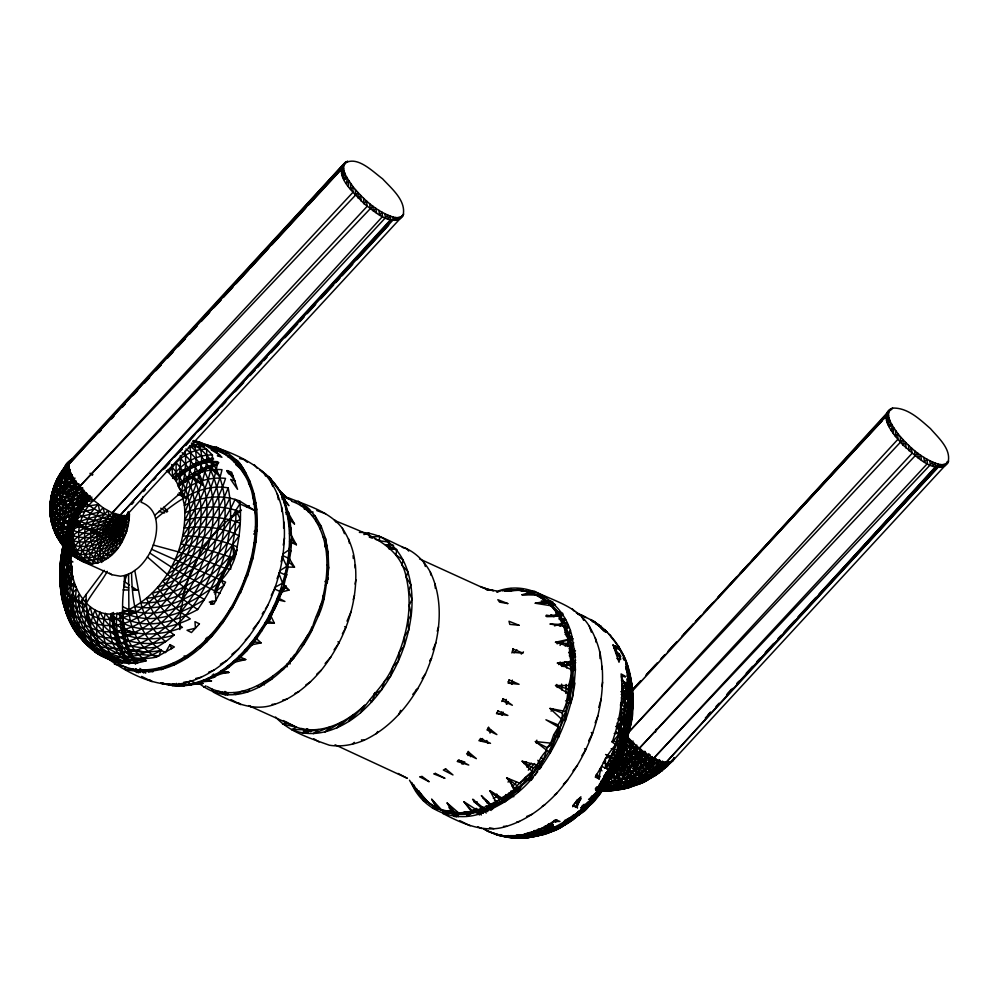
<?xml version="1.0" encoding="UTF-8"?>
<svg xmlns="http://www.w3.org/2000/svg" width="999" height="999" viewBox="0 0 999 999"><rect width="100%" height="100%" fill="white"/><g stroke="black" fill="none" stroke-linecap="round" stroke-linejoin="round"><path stroke-width="1.5" d="M615.284 758.154C616.296 768.581 616.108 785.376 630.469 785.963C646.703 784.789 657.267 771.478 668.393 761.363L667.832 765.684C648.413 781.455 622.115 793.431 596.703 786.9M124.425 575.561L124.563 586.763L128.759 587.924M90.047 495.704L81.019 511.725L75.649 509.777L80.345 512.999C64.136 527.709 64.111 550.661 60.34 570.591C61.576 584.303 58.791 600.349 67.457 612.137C63.212 588.973 60.152 564.835 64.036 541.421C67.433 523.963 79.246 510.352 87.263 494.967M577.422 808.154L576.81 800.386L580.294 797.702M143.069 496.54L141.071 502.235C164.535 510.851 157.58 544.093 145.342 559.939A27.635 13.312 -59 0 1 137.412 568.531L131.568 572.652C132.055 601.548 136.276 637.986 165.447 652.622L170.017 644.655L174.363 646.977L156.431 657.117C139.223 648.189 129.608 628.396 128.908 609.527C166.496 591.021 187.949 546.49 184.428 505.469C201.011 496.391 221.928 494.03 239.685 501.036C241.421 516.321 240.185 531.78 237.163 546.828C235.289 564.547 225.237 579.095 210.589 588.923C187.812 605.456 157.155 620.254 128.908 609.527C88.337 629.445 63.224 580.082 73.264 546.066L66.071 547.752L62.263 550.486C56.256 579.832 60.927 612.624 79.308 636.875C63.224 617.482 59.69 592.27 61.888 568.069C65.197 558.503 65.559 548.364 68.019 538.598C68.531 529.957 75.487 524.637 78.509 517.12M605.207 768.281C616.246 749.15 622.552 726.71 620.479 704.545M483.191 828.72C541.545 859.752 604.957 803.97 623.726 750.336L612.212 742.07C619.942 720.341 623.701 696.965 621.141 673.95L625.062 676.086L621.353 676.798L625.861 686.95L625.711 698.251L622.539 721.69L615.709 745.329L605.519 768.106L601.51 766.345L595.267 777.122L599.288 778.845C599.8 753.308 626.535 740.396 631.368 716.183C634.315 702.509 632.729 688.348 630.157 674.737C625.274 651.798 610.988 631.218 590.671 619.53L607.367 632.517L603.384 630.194L597.365 624.3L601.386 626.635L592.257 620.666L594.705 621.89L592.257 621.653M61.189 592.857C65.634 618.443 78.884 647.09 105.482 655.494C130.095 662.499 155.594 650.749 174.188 634.989C161.888 625.649 151.686 613.011 146.666 598.289C185.377 594.592 217.832 566.87 239.073 535.814C222.59 526.985 202.46 525.711 184.116 528.096C197.315 505.681 211.676 481.705 212.425 455.007L206.506 449.2L199.912 444.505L192.732 440.996C221.104 445.991 247.465 466.595 252.71 496.128C260.926 534.39 250.262 574.5 230.931 607.779C211.089 640.259 177.872 672.664 136.963 669.742C105.906 666.171 88.299 634.477 86.364 605.806L71.354 598.913L67.133 594.268C64.548 574.038 72.265 554.582 71.741 534.54C73.139 519.792 76.761 504.782 85.539 492.594L80.619 500.449L84.578 505.069L87 503.508M131.568 572.652L125.237 575.387C121.379 604.345 117.47 642.432 146.329 660.664C128.696 666.395 109.403 662.287 94.58 651.598C113.948 666.108 141.321 661.8 161.151 650.274L159.003 655.831C140.659 654.345 120.929 655.007 105.357 643.206C91.371 633.266 82.255 616.833 82.355 599.562L104.208 570.329M501.998 590.884C587.562 579.058 587.175 702.684 547.04 747.664C540.197 780.356 509.328 803.159 479.345 813.96C452.884 822.701 422.003 809.202 411.551 783.154M611.176 748.688L623.538 750.836C626.81 728.234 631.818 704.345 624.275 681.917L621.453 680.744M128.197 511.675L129.42 514.06C129.321 536.288 113.886 564.535 88.948 563.698L87.912 561.338C93.394 541.008 114.947 531.193 126.773 515.034L403.072 215.447C406.568 200.749 391.558 188.586 382.58 178.821C372.277 171.266 355.045 153.084 342.545 165.21L65.734 465.709L64.373 469.318L64.898 472.827L67.158 476.048L75.949 481.206C74.95 489.585 80.12 497.852 87.85 501.061L90.897 498.126M125.237 575.387L120.517 576.236L111.888 574.712L84.89 562.474L83.491 560.876C87.313 543.369 106.156 534.065 118.644 522.789C134.44 508.766 127.922 518.493 114.048 517.132C97.365 513.211 82.905 502.397 71.953 489.498C64.198 480.731 58.392 466.283 72.115 459.253C49.725 479.283 42.058 516.146 59.952 541.483C79.795 574.725 111.326 560.464 126.573 531.518C120.467 529.033 120.617 520.904 124.563 516.533L124.4 515.472L123.089 515.709C116.783 521.253 115.222 533.616 124.326 537.237M279.545 572.302L284.902 574.725C295.579 547.814 292.932 515.459 279.245 489.91C298.926 532.829 288.162 583.803 264.872 623.164C245.005 655.769 209.54 691.258 168.219 683.915M291.908 501.373C314.111 508.816 324.8 533.141 326.573 554.957C327.697 568.618 326.298 582.367 323.189 595.679C321.353 607.767 313.748 618.431 311.988 630.219C293.656 667.782 243.531 716.171 200.612 684.552M137.487 663.361C125.1 648.401 122.727 629.12 122.602 610.239L135.29 612.637L122.79 614.235L119.818 613.498C120.492 631.318 124.7 649.712 135.564 664.21M506.418 591.083C529.732 585.963 551.735 601.585 563.024 620.804L562.262 624.525L549.925 624L563.998 626.286L565.247 632.604L571.44 647.09L573.201 654.882L570.629 677.609L572.452 678.246C571.228 690.621 567.444 701.698 562.337 712.999C562.562 727.734 553.995 739.51 550.224 752.971L535.402 741.533L550.786 743.144L553.683 734.814L555.644 735.726C551.248 749.637 543.156 762.062 533.391 772.702L522.14 761.201L536.913 765.122L540.434 767.657C554.433 748.413 564.685 726.585 570.654 703.558C575.274 690.946 573.239 678.096 570.104 665.471L571.078 661.625L569.53 653.783L569.63 646.528L568.106 643.656L568.131 633.179L562.262 624.525C554.757 601.273 529.283 585.789 504.87 590.896M155.644 518.843C175.799 502.197 200.062 482.967 228.172 487.874C236.613 530.382 222.39 574.887 197.652 609.552C173.888 622.639 140.147 632.13 116.933 613.099C114.573 630.194 120.03 649.475 134.266 660.089L133.878 662.899L125.562 660.888L121.866 662.849C102.36 660.401 89.748 645.479 79.171 630.381C69.743 614.123 67.183 594.105 72.852 576.123L65.597 582.454L61.726 589.385L66.646 614.26L74.513 629.52C63.212 609.353 61.938 582.804 71.778 561.6L64.361 565.696L60.34 570.591C58.841 584.927 61.526 599.075 67.457 612.137M205.482 642.419L205.569 639.36M207.18 641.645L207.305 637.162M565.821 693.456L566.133 684.465M566.708 667.981L566.733 662.1M623.538 750.836C631.743 728.134 633.329 702.447 626.848 679.083M619.63 733.478L626.648 748.988C625.349 761.937 631.73 777.821 622.689 788.935L606.68 790.971L595.966 790.259M179.932 629.532L180.232 616.62L184.628 588.736M619.03 745.629C625.074 757.08 626.373 770.304 621.59 782.454C618.793 794.03 605.469 790.221 596.977 789.385L595.928 787.512M64.273 467.819L69.031 462.2C67.457 473.701 77.023 483.166 83.779 491.371C65.634 512.662 56.768 550.362 88.948 563.698C62.812 554.345 72.715 516.608 87.85 501.061C76.111 504.72 62.45 512.662 50.237 507.679C49.363 489.622 60.302 474.488 70.217 460.402M287.038 666.895L287.188 663.848M275.574 717.057C289.635 732.117 310.489 738.373 329.37 745.217C341.233 747.14 353.221 744.829 364.21 740.234C392.32 727.047 412.55 701.435 425.487 673.813C439.273 642.307 445.654 604.358 430.369 572.202C424.95 562.237 416.995 553.733 406.718 548.751C391.271 542.694 376.611 532.055 359.378 532.43M617.045 723.101L619.492 731.443C633.378 744.205 642.906 764.46 661.151 771.278L673.026 760.514L674 757.492M76.224 587.037L70.717 585.239L72.265 566.97C64.261 549.075 69.368 527.622 75.649 509.777C66.583 527.684 63.836 547.577 62.05 567.282L71.354 573.701M468.007 755.581L468.244 751.41L470.616 756.68M570.629 677.609C567.17 691.658 566.308 706.068 565.509 720.554L561.426 719.08L550.012 708.441L565.958 711.538L558.066 724.874L558.279 727.26L553.683 734.814L560.052 728.046L545.929 719.779L558.066 724.874M565.559 700.948L567.32 700.262C571.628 675.524 579.682 645.379 561.713 623.726L554.482 625.874M618.468 726.41L625.861 735.252L630.369 747.439L629.482 761.013L631.505 780.506L629.457 787.312C618.818 790.371 607.704 791.22 596.74 790.334C621.091 787.337 649.075 781.842 665.247 761.85M127.934 513.211L121.491 542.707C109.977 538.124 111.95 522.477 119.942 515.459L392.832 220.217L393.019 217.033C376.823 211.726 363.673 199.663 353.022 186.726C348.751 180.12 338.998 169.143 346.166 161.651C331.306 175.162 355.507 193.981 364.073 203.721C373.963 210.839 391.733 228.546 403.072 215.447L400.562 218.157M604.832 774.587C615.297 763.061 621.278 747.04 619.492 731.443L620.866 728.795M945.504 465.172L948.001 462.462C934.602 477.147 913.685 453.434 903.146 445.192L902.909 439.597L625.861 735.252L621.977 737.212L619.88 736.937L624.038 743.119L622.889 755.881C628.97 766.445 638.973 777.859 652.647 773.813L665.908 762.624L937.761 467.245L937.949 464.048C921.752 458.741 908.615 446.678 897.951 433.753C893.63 427.397 882.592 413.923 892.532 408.091C907.579 407.455 919.842 419.368 930.456 428.621C938.311 437.774 951.61 449.163 948.001 462.462L673.026 760.514C653.346 776.86 625.973 791.208 599.475 784.24L600.624 787.861L603.034 790.184C621.54 791.183 640.259 783.353 655.893 773.651L652.509 765.134L644.892 751.435L630.119 759.627L610.439 766.383M350.861 183.828L350.524 189.435L353.022 186.726L352.897 192.37L79.583 486.563C71.591 500.262 61.001 514.123 62.313 530.956C62.974 544.705 72.203 557.33 84.89 562.474C64.935 553.471 51.623 533.666 49.95 512.025C50.937 496.69 53.134 476.311 67.582 468.019L69.218 465.684M895.803 430.844L895.454 436.451L903.146 445.192L905.643 442.482L906.018 448.014M566.458 702.459L570.654 703.558L570.117 694.817L555.544 685.489L568.568 685.564L573.975 686.538L575.399 669.867L572.889 662.225L571.078 661.625L571.54 654.195L569.53 653.783L571.44 647.09L555.506 642.257L568.206 639.422L570.804 640.322L572.439 639.073C566.995 605.357 532.08 579.095 498.314 590.933M625.736 668.531C637.949 697.777 634.552 734.053 611.001 756.892L605.456 758.303L605.519 768.106L614.485 770.978C628.958 738.373 640.646 698.801 626.023 664.248M921.403 460.127L920.803 455.357L918.306 458.066L917.681 453.084L639.273 748.351L629.969 754.495L622.889 755.881C621.89 767.944 620.704 783.316 609.402 790.371L606.181 788.598L604.195 785.401L603.446 781.006L610.601 772.264L616.133 761.25C626.198 763.973 637.137 759.477 644.143 752.147C652.072 757.167 661.388 764.622 671.34 761.95L666.495 766.77C642.632 781.555 624.712 761.8 619.73 739.422M614.11 749.437C616.633 780.469 590.996 805.369 567.594 821.628C547.177 837.312 519.093 842.532 494.655 834.003C512.337 839.11 531.243 834.377 546.903 825.536C563.149 833.253 577.147 815.221 588.673 806.255C601.748 793.418 610.976 775.773 610.963 757.18L605.581 754.507M112.363 613.086C111.588 631.043 117.457 649.837 128.609 664.01M283.604 528.121C284.503 508.004 276.96 487.337 263.499 472.327C246.928 458.516 225.911 449.912 205.182 444.53M601.91 669.293C601.823 654.208 596.865 639.26 589.31 626.261C577.497 606.568 553.958 600.986 534.74 591.42L524.962 591.271M624.313 736.463L624.525 733.578M355.132 567.981C355.157 553.946 350.075 540.009 342.395 528.321C329.233 511.238 307.168 505.569 288.049 497.677M61.888 568.069L60.04 583.254L62.987 599.388L65.26 602.297C58.541 578.846 59.341 553.084 67.408 529.97L73.564 529.67C65.372 555.407 63.387 587.961 83.154 609.078C99.163 625.324 125.537 620.579 142.183 607.904C181.818 578.271 210.065 508.391 172.053 467.307L171.691 464.535M615.634 731.643L625.149 736.987L627.222 739.66L619.467 760.851L614.273 758.628C625.174 733.591 631.243 705.931 628.196 678.583C630.094 667.082 624.612 655.569 617.644 646.703M172.577 478.096L181.668 471.203L207.28 461.276L207.467 459.09L213.124 458.029M106.369 657.479C125.886 671.865 150.849 685.414 175.762 684.49C194.917 682.404 212.238 672.739 226.785 660.526C265.097 626.073 287.662 573.713 284.041 522.09M409.49 780.194C417.382 794.068 429.108 805.281 443.818 811.288L442.919 813.461C462.337 823.7 484.378 833.703 506.593 826.31C526.123 820.404 542.857 807.929 556.743 793.243C587.375 758.953 605.569 712.499 602.135 666.283M588.024 802.06C568.194 825.823 535.039 844.729 503.321 835.763L515.534 837.674L519.917 835.389L524.238 836.875L546.291 832.13L570.629 821.066L581.093 813.223L582.779 810.951L584.103 804.445L581.88 806.181M582.779 810.951C567.132 825.611 546.153 837.562 524.238 836.875L528.846 833.328L533.141 834.814C560.302 828.496 582.442 810.564 601.111 790.559C613.286 777.697 619.917 759.14 616.695 741.558L612.05 741.208M128.209 525.674C122.677 523.239 124.813 516.196 128.234 512.912C122.627 527.509 111.588 539.41 107.005 554.457L107.68 558.241L102.26 557.417C83.891 546.465 89.598 520.354 103.097 507.817L112.175 512.887L123.089 515.709M207.093 686.5L212.175 689.185L213.511 692.232C232.255 701.997 253.646 712.424 275 704.233C293.431 697.814 308.803 685.027 321.241 670.254C344.692 640.796 358.579 602.747 355.357 564.872M69.893 471.053C40.722 496.915 46.941 543.444 81.468 560.389C55.295 547.19 69.98 508.728 89.473 495.829C77.46 498.014 62.949 504.445 51.586 497.627L51.324 495.454L59.341 479.957L68.869 467.594M71.641 474.912C59.166 487.624 52.16 504.907 51.436 522.39L52.447 523.626L55.157 523.988L59.366 523.426L77.398 517.544C69.455 510.914 60.577 503.296 60.577 491.92C59.153 481.768 66.246 473.451 67.944 464.198L72.115 459.253M626.922 676.385C628.533 671.952 629.02 666.345 625.624 662.612M348.364 186.538L348.951 180.981L346.453 183.691L347.302 178.234L344.081 179.595L346.578 176.898L343.431 178.297L344.867 173.089L342.357 175.799L344.093 170.767M893.293 433.554L893.88 427.997L891.383 430.706L895.454 436.451L897.951 433.753L897.826 439.385L625.861 735.252L634.527 744.205L644.143 752.147M617.832 718.88L620.804 717.931L624.088 724.7L625.749 732.542C623.189 745.791 620.579 758.728 614.485 770.978M889.035 417.794L887.299 422.827L889.797 420.117L888.373 425.312L891.52 423.913L889.01 426.623L892.232 425.249L891.383 430.706C887.124 424.313 882.129 413.711 891.108 408.666L886.65 413.374L889.972 409.528M268.731 477.834L265.984 474.3L259.915 469.88L270.304 478.271L281.393 494.043L282.43 498.326L283.778 499.263L284.765 504.732L286.114 505.631L286.651 511.513L287.987 512.4L288.074 518.631L289.772 520.092L289.036 526.073L290.871 527.947L289.523 533.778L291.196 535.139L296.378 544.755L289.548 541.695L291.371 539.123L296.378 544.755M512.362 680.132L511.838 684.29L513.611 681.855M616.695 741.558L623.451 741.708L626.885 740.634C629.058 728.259 632.529 713.361 621.291 704.095M205.632 642.519L206.206 638.224M62.05 567.282L60.702 565.022C62.225 538.923 72.253 515.097 85.539 493.007M61.888 471.216C58.791 481.968 53.846 493.643 58.754 504.857C66.059 522.652 87.974 526.123 102.185 536.051C99.925 544.642 98.826 553.97 101.836 562.512M282.055 556.268L286.75 566.358L288.099 567.095L283.616 586.65L276.686 599.6L284.902 601.448L279.345 598.526L281.206 592.057L288.973 590.109L282.592 583.091L278.758 573.114M266.271 623.738L261.638 631.081L260.227 630.531L268.319 621.316L278.496 600.461L273.127 607.654L274.5 608.279L270.991 616.258L264.872 623.164L274.375 623.201L270.991 616.258L269.181 615.534L274.5 608.279M289.972 664.048L290.821 658.416M648.913 753.596C641.97 769.093 630.956 785.689 613.723 790.521L599.862 790.771L596.977 789.385C614.835 782.042 619.255 760.426 621.628 743.268L628.059 741.458L630.019 739.797L632.604 745.966L639.273 748.351C644.343 757.579 654.27 764.61 664.497 767.082L668.943 762.649L666.495 766.77M190.759 571.89L182.305 598.126M606.655 768.88L607.28 764.685L614.71 770.566L608.853 780.706L602.734 780.082L595.953 790.109L602.622 789.897L609.315 779.857L605.819 774.475L610.314 766.72M560.052 728.046L558.653 737.15L555.644 735.726M61.726 589.385C62.188 614.11 79.57 640.009 105.357 643.206C133.292 646.191 158.479 628.246 175.886 608.066C210.015 566.895 234.877 488.486 185.926 448.976M614.21 733.553L622.602 733.229L629.457 730.356C636.213 698.313 632.991 661.176 610.439 636.375M536.326 743.206L536.863 740.159M572.302 697.926L574.962 683.054M283.266 545.104L284.553 538.024M601.873 686.463L602.647 682.217M129.42 514.06L122.727 528.196L119.493 541.633L120.242 544.63M193.456 442.27C201.186 462.949 190.322 485.514 184.428 505.469L181.456 492.145C184.041 478.621 186.85 464.722 185.065 450.924M355.07 584.103L355.906 579.77M626.173 662.125L626.46 668.418L628.758 671.428L631.805 684.415C630.844 729.632 620.242 780.694 580.731 807.929C595.129 808.753 601.698 787.924 608.953 778.521M85.989 504.97L86.813 500.874L82.118 499.675L78.421 510.664L75.974 522.989L79.246 524.575M227.847 456.818L232.43 456.88L231.756 459.103L238.436 462.137L238.137 463.661L245.567 472.727L235.727 464.572M661.151 771.278L662.1 770.516L662.1 766.67L659.577 760.064C642.519 773.064 621.815 781.817 600.299 783.166M68.594 529.545C60.664 547.265 59.291 567.082 60.415 586.251C64.96 596.778 78.409 598.751 86.364 605.806L86.001 594.442M74.488 554.657L75.412 550.312L66.009 544.467L64.036 541.421L65.784 539.273L73.664 538.161M482.017 741.196L482.592 738.511M625.611 741.32C629.82 731.031 628.059 718.893 620.903 710.364C634.665 706.88 636.538 688.698 624.275 681.917L621.977 684.939M71.354 598.913L68.407 604.857L72.328 607.017L74.55 617.02L70.629 614.822L72.328 607.017L71.041 596.378M312.05 626.648C307.792 638.036 298.077 646.778 293.993 657.904C272.839 678.234 243.331 701.66 212.175 689.185M64.448 540.222L61.751 552.16L62.188 553.995L65.872 557.942L72.939 561.925M60.34 570.591L60.415 586.251M269.98 617.657L268.968 622.027L275.811 603.896M617.532 751.935C624.213 765.384 613.935 791.508 596.74 790.334M282.729 554.145L289.086 549.8L290.871 542.507M626.885 740.634C628.92 726.735 641.52 702.809 621.79 696.203M396.753 220.292L397.415 217.695L402.085 216.446M941.682 467.307L942.344 464.71L947.027 463.461M127.76 513.136L127.135 517.807L129.171 519.855C120.966 530.794 115.297 544.243 101.561 549.787C90.859 555.157 76.798 557.03 66.646 549.462C77.697 530.194 102.909 525.499 121.304 515.559M306.793 510.027L307.442 507.542L298.326 501.386L294.643 502.272M81.019 511.725L86.713 493.668M210.539 604.108L211.301 601.211M212.113 604.195L212.862 601.361M620.629 656.181L619.005 662.237L613.099 645.117L617.045 647.377L614.722 649.113L620.629 656.181L616.695 653.97M183.254 498.588C187.687 481.555 192.994 463.736 189.785 446.029C196.104 444.056 203.072 443.943 209.216 446.615C221.503 453.209 236.9 456.481 243.968 469.717C260.177 496.503 259.565 529.795 252.56 559.365C238.262 613.935 189.897 685.189 124.825 669.268L125.724 667.095L114.398 664.085L115.497 662L109.066 658.578M632.417 705.257C629.42 719.155 622.002 731.842 612.212 742.07M655.444 732.13L656.231 729.245M619.567 733.553L617.195 725.411L622.539 721.69L627.734 711.962L631.081 702.834L632.567 694.63L631.231 691.895L625.861 686.95L628.196 678.583L626.46 668.418M180.27 610.564L181.518 606.268M71.541 548.101L73.252 542.182M281.081 561.775L283.129 554.695M511.863 652.959L513.111 648.688M489.985 733.116L490.834 730.194M598.763 707.392L601.223 698.888M67.582 468.019L69.018 471.678L72.078 475.012C67.033 486.675 72.552 500.487 83.829 506.031C73.352 509.502 62.35 515.846 51.024 513.461L49.95 512.025L50.737 509.977C60.877 500.574 75.562 499.3 88.424 496.066L103.097 507.817L104.708 514.248C93.456 526.273 93.057 549.55 110.352 556.256M553.159 602.285L550.524 601.073L549.85 603.296L537.862 603.134M353.171 599.712L354.52 595.379M437.212 631.193L438.561 626.848M629.457 730.356L631.78 718.219L631.368 716.183L627.734 711.962L620.679 707.879C626.323 697.065 633.766 683.753 628.758 671.428M151.548 549.238L225.574 582.167L213.811 604.22L209.315 602.06L215.747 600.874L215.534 591.321C228.621 566.421 236.463 538.424 235.889 510.164L239.897 503.896L235.077 499.313C221.241 530.669 196.428 556.718 167.17 574.263L147.377 556.967M617.669 750.286C624.612 730.744 627.797 708.953 621.99 688.723M86.813 500.874L88.624 495.392M633.029 740.983C626.66 759.165 615.097 776.273 598.663 786.725L603.933 790.559C622.002 783.878 633.416 766.033 640.546 748.975M107.005 554.457L112.225 554.457L111.526 550.786L113.586 544.892L121.816 525.899L125.075 522.527L126.898 516.058C117.395 530.756 102.71 542.445 97.415 559.577L98.152 563.036C70.305 554.22 75.462 516.845 93.369 500.511L367.145 206.331L366.583 201.011L364.073 203.721L363.586 198.289M74.363 549.45L63.561 542.632L54.808 532.342C64.81 518.843 84.228 515.971 99.663 511.888L98.352 504.495C81.431 518.756 76.973 554.52 102.934 561.126L102.26 557.417C106.294 545.679 113.411 534.952 121.816 525.899C101.523 542.37 62 543.631 50.624 516.321C61.339 504.845 78.734 503.384 93.369 500.511L372.752 206.069L373.376 211.051L375.874 208.341L376.473 213.112M618.256 729.183L619.118 726.723M528.846 833.328L542.132 831.53L551.123 827.06L553.059 821.64L560.002 821.44L555.806 819.892L546.903 825.536M282.804 555.619L289.485 558.803L286.75 566.358L279.433 570.928M73.889 535.689L67.133 530.706L71.116 519.842L76.661 521.228C68.481 544.205 59.078 570.054 67.133 594.268M72.115 519.955C64.685 539.972 61.076 562.162 66.808 583.166L70.717 585.239M73.976 520.417C64.298 540.009 63.299 562.837 70.817 583.316L74.925 585.189M78.671 526.298L80.107 522.39M211.376 604.245L212.425 601.398M673.026 760.514L655.918 774.949L642.469 782.417L632.654 764.809L619.717 737.025L622.215 730.294M196.803 559.34L188.124 579.033M192.994 566.82L206.781 542.882M636.775 745.017C630.057 762.799 618.543 780.244 601.236 789.123L595.254 788.948M67.133 530.706L67.408 529.97M288.149 558.041L290.896 550.724L289.086 549.8M577.01 807.042L580.881 796.79L572.902 805.444L577.01 807.042L576.885 801.111M126.998 574.75L124.4 581.593L129.508 585.052M214.098 592.582C219.43 577.335 227.148 562.899 236.963 550.074M215.06 594.33L219.867 581.793L227.31 567.157L236.126 553.583L235.102 552.335L237.3 550.149M77.235 520.179L75.974 522.989L71.116 519.842M603.846 775.724L607.18 776.985L607.617 782.042L609.228 786.063L612.025 788.773C620.004 791.583 628.471 787.05 636.201 785.114C637.162 772.826 632.404 759.715 626.648 748.988L622.864 749.562L618.468 748.738M120.18 534.19L115.734 546.465L116.446 549.875L111.526 550.786C97.502 542.42 101.861 522.465 112.175 512.887L382.48 216.558L382.018 212.25L379.52 214.96L378.971 210.402M277.035 578.646L279.807 571.715M595.129 722.839L597.902 715.908M616.833 759.74L626.648 738.436L629.919 728.92C628.533 723.9 622.727 722.027 618.618 719.742M627.222 739.66C618.856 762.087 607.704 784.39 588.586 799.425C599.912 802.035 602.996 785.963 609.315 779.857M399.25 217.582L398.314 219.867L400.811 217.158L399.588 219.156M944.18 464.597L943.243 466.883L945.741 464.173L944.517 466.171M202.872 470.092L201.286 469.08L197.352 474.188L202.722 484.965L193.244 476.486L194.955 472.352L197.352 474.188L202.872 470.092L209.203 467.407L211.463 467.569L220.105 476.461L207.642 466.396C196.84 471.241 184.753 476.148 178.084 486.438L202.322 471.416L207.642 466.396L217.745 463.424M508.578 794.168L510.214 795.142L504.82 799.887L497.752 803.371L496.153 802.359L489.997 790.758L504.82 799.887L505.144 801.835L517.045 785.738L525.324 777.447L528.696 779.345L529.495 780.893L533.391 772.702C518.968 789.922 500.911 804.282 479.532 811.775L479.345 813.96L489.835 805.631L490.384 804.295C501.76 799.625 511.238 790.871 522.19 784.852C535.014 777.135 536.138 760.626 546.49 750.761M239.897 503.896L255.107 510.689L256.793 509.74L252.71 496.128L254.345 494.88L248.489 482.954L250.05 481.443L242.532 471.453L243.968 469.717L234.965 461.9L236.251 459.977L227.073 452.422L216.646 447.227L215.747 449.413L208.716 447.752M534.74 591.42L533.841 593.606L531.343 592.844L521.99 594.755L536.575 595.079L545.167 596.615L544.068 598.688L541.545 597.914M607.779 776.71L596.703 791.845L596.903 796.815L590.022 804.282L581.093 813.223L567.507 822.027L563.923 822.152C580.357 814.41 594.567 800.786 600.262 783.228M228.172 487.874C217.258 515.971 197.565 539.922 175.012 559.565M540.896 757.542L543.593 758.978L533.154 768.268L531.693 771.79L525.324 777.447L533.391 772.702M341.596 173.476L343.644 168.644L341.146 171.353L343.519 166.733L68.569 464.61C48.464 480.319 47.865 517.682 74.063 527.734M273.189 675.961L271.815 679.183L265.397 681.38L259.865 686.713L257.48 685.801M886.525 420.504L888.586 415.659L886.076 418.369L888.448 413.748L620.903 703.421L889.147 410.664M70.23 469.518C60.602 483.603 65.197 503.533 80.32 511.575C71.116 515.984 59.678 518.206 53.072 526.573L53.172 528.134L55.02 528.858L58.466 528.608L75.162 523.776L102.185 536.051L107.368 523.838L114.935 513.349M117.832 526.398C96.116 540.209 55.844 534.19 50.05 505.806C58.029 495.729 72.54 495.566 83.779 491.371L88.424 496.066C70.092 514.497 63.973 552.347 92.857 563.985C94.58 545.629 112.075 532.742 124.7 520.791M432.917 649.725L435.964 642.569M347.003 621.153L351.198 611.326M578.533 811.238L573.251 819.292L570.629 821.066M320.179 528.995L321.266 526.473L315.147 515.971L307.442 507.542L300.999 505.619L298.326 501.386M274.226 610.127L279.345 598.526M71.016 520.117L80.956 499.812L82.118 499.675M71.803 520.741L76.611 510.014M73.476 521.703L78.421 510.664M496.665 712.749L502.122 714.872L503.321 712.2M398.751 714.56L400.649 710.339M555.644 822.227L556.655 819.967L553.908 820.604M624.6 709.877L628.833 700.486L631.231 691.895L630.456 681.38L628.196 678.583M274.837 606.718L284.727 586.75M652.26 756.892C645.766 770.566 635.676 784.178 620.916 789.422C613.686 787.399 611.288 778.77 608.354 772.714L620.017 757.205L624.85 748.413L628.646 739.422L626.373 735.389M76.636 552.734L72.203 553.921C62.088 574.238 58.092 601.223 70.554 621.241L65.135 609.028L62.987 599.388L60.627 580.207L64.61 574.275L71.99 569.03C60.464 600.012 70.979 639.947 101.573 655.756M644.892 751.435C637.961 767.095 627.597 783.004 611.363 790.084L606.605 786.225L602.897 780.157M623.726 750.336L618.593 760.389L611.538 770.429L602.734 780.082L614.31 758.391L621.403 748.388M611.538 770.429L623.014 749.512M215.147 591.383L219.867 581.793L218.469 581.193L227.31 567.157L226.074 566.221L236.126 553.583M70.667 529.445C60.527 547.365 57.842 569.043 61.751 589.135M572.477 815.534C580.731 816.121 591.758 807.392 590.559 798.501L591.795 796.028M229.895 498.039C216.92 525.686 195.941 549.188 171.341 567.07L149.713 552.984M128.347 512.899L124.875 518.893L122.29 520.604C96.279 527.772 58.866 511.663 55.857 482.842L64.673 477.235L69.256 468.893L59.353 476.598L56.856 479.632L56.319 482.554L57.63 485.152L65.135 488.873L84.041 490.359C67.47 497.165 51.598 514.398 55.794 533.466L62.55 532.717L67.87 530.744L72.964 536.301L67.358 536.263L59.266 538.324L57.443 537.712C48.951 516.021 61.776 494.967 72.939 477.16L60.19 483.641L53.172 489.16L52.972 492.907L50.35 501.648C52.66 514.822 59.628 528.396 73.102 533.553M66.646 549.462C48.851 528.583 62.8 500.861 75.936 481.78L61.876 487.587L52.972 492.907C59.54 519.255 94.555 531.668 118.644 522.789M636.201 785.114L635.376 785.339C626.223 776.36 622.914 762.824 617.757 751.348L625.611 734.053L619.717 737.025M271.228 595.342L274.663 588.711M588.648 740.858L592.757 732.904L591.258 732.554M66.384 481.131L70.692 472.814L64.673 477.235M80.956 499.812L80.619 500.449L86.513 492.957L75.537 509.965M568.568 685.564L572.452 678.246M548.551 823.875L545.067 829.133M63.736 473.663L68.569 464.61L344.218 163.649M501.81 701.51L503.259 698.788M507.005 704.22L508.379 701.635M656.031 758.566C649.937 770.679 640.871 782.167 628.159 787.687C619.168 782.279 616.87 770.217 612.911 761.126M618.256 744.305L628.646 739.422L649.238 779.133L642.732 781.43L636.738 781.855L631.505 780.506L627.185 777.584L623.9 773.326L620.242 762.025M662.562 761.063C657.767 769.68 650.873 777.21 642.469 782.417M430.144 660.938L431.568 658.353L429.67 660.626M575.736 807.404L581.143 798.563M73.264 546.066C55.482 569.967 61.326 606.381 84.715 624.275C106.456 639.66 135.614 629.183 153.784 613.086C193.756 577.534 222.302 502.847 180.657 458.578L180.32 455.556M342.357 633.828L346.066 627.197L344.593 626.76M291.783 729.595L307.143 729.72L302.123 732.854L318.394 729.595L313.274 733.666L330.095 726.972L324.987 731.992L341.945 721.927L336.963 727.884L353.621 714.572L348.901 721.428L364.835 705.107C347.14 722.002 321.428 735.539 296.628 727.322L291.783 729.595C315.534 739.834 342.07 728.533 360.514 712.799C370.179 696.803 385.377 684.402 392.882 666.708C406.393 639.335 413.424 607.479 406.218 577.31C399.7 542.594 362.212 532.479 334.428 520.342M124.338 530.107C115.684 547.552 94.705 563.711 74.613 555.993C83.254 535.864 107.517 528.396 124.563 516.533C109.565 530.094 87.388 538.011 78.884 557.479L79.421 559.54M107.243 571.316C96.99 591.058 65.959 618.618 84.865 643.206M612.587 768.406L605.531 780.818L595.953 790.109M608.853 780.706L614.71 770.566M560.052 645.416L562.337 641.558L573.151 638.748M578.783 814.772C591.645 804.47 601.71 790.559 605.819 774.475L600.861 781.792L603.309 786.85L602.622 789.897L594.105 799.437L583.965 808.104M254.433 641.92L261.638 631.081L255.269 637.562L261.114 642.869L252.01 644.767L244.53 650.536L246.603 651.098L254.433 641.92L261.114 642.869M613.423 770.928L619.467 760.813L607.03 755.082M558.641 664.585L560.164 662.037L560.476 664.81M341.021 169.443L343.706 165.06M885.951 416.458L888.635 412.088M73.564 529.67C66.758 540.034 60.739 552.522 60.702 565.022M76.311 510.576L87.525 495.029L90.996 499.438M659.577 760.064C654.682 777.347 610.651 807.841 610.601 772.264L607.779 771.203L613.611 766.982C626.323 770.404 640.159 764.722 649 755.456L642.444 753.833L624.038 743.119M214.298 533.503L205.694 545.779M326.573 554.957L328.109 552.522L325.624 538.761L321.266 526.473L316.433 521.778L315.147 515.971L311.95 515.434M249.513 689.16L247.752 691.882L241.583 691.42L235.776 694.555L233.803 692.557M262.188 613.96L263.798 611.488M265.397 609.015L267.807 605.307M581.893 755.681L585.901 749.5L584.527 748.825M572.702 806.73L576.81 800.386M282.28 592.082L286.288 585.913M73.327 540.596C57.33 562.25 63.686 595.242 80.931 614.472C98.077 631.88 126.311 626.798 144.131 613.224C186.563 581.48 216.82 506.668 176.111 462.674L168.569 472.377L176.086 480.944L181.456 492.145L154.708 515.359M69.018 559.952L75.412 550.312M82.355 599.562C77.023 606.718 73.339 615.509 74.076 624.575L80.27 635.164L91.121 648.463M600.049 776.398L598.513 778.671L595.704 775.112M376.148 733.778L377.722 731.493M566.258 635.876L570.554 630.319M116.271 514.51C106.518 523.076 104.108 542.182 118.169 547.777M422.102 678.658L425.487 673.813M565.209 646.203L572.002 636.937M561.625 666.395L564.984 661.613M334.066 649.862L339.235 642.569L337.912 641.783M560.002 626.111L565.721 619.392M569.23 648.663L573.751 642.782M82.617 639.86L83.928 638.074L77.772 632.417L81.731 634.702L91.433 647.689L82.617 639.86L86.601 642.17M122.727 528.196C110.14 547.589 78.209 559.952 59.952 541.483C70.742 525.874 92.27 521.453 109.54 516.008L107.742 510.639L104.708 514.248C88.112 518.606 69.068 522.752 57.33 536.151C73.726 553.409 103.147 546.865 118.494 531.381M531.243 780.169L533.091 777.746M534.94 775.311L537.699 771.665M539.547 769.242L541.396 766.807L537.849 760.276M603.359 788.648L595.866 798.451L586.638 807.529M73.726 534.777C61.026 550.661 58.929 572.627 63.998 591.833M569.293 655.806L574.562 649.175M668.393 761.363C660.514 779.819 630.956 783.204 624.762 761.95M238.311 659.39L246.603 651.098L238.823 656.393L245.729 659.54L234.415 662.262L226.848 666.695L229.021 667.12L238.311 659.39L245.729 659.54M274.5 588.96L279.845 591.396L283.616 586.65L288.973 590.109M558.99 614.984L557.966 616.246L545.841 616.096L556.992 614.86L560.626 615.646L562.062 613.91L554.47 609.802M608.878 769.48L616.858 759.577M253.084 628.945L259.378 621.128M572.976 770.903L577.472 765.321M325.612 582.017L328.321 578.696L326.998 576.136M581.318 807.841L584.103 804.445M563.199 666.545L566.808 664.984L574.987 655.257M68.831 485.252L74.051 479.07M121.678 523.326C97.977 536.376 57.855 528.321 51.061 499.4L58.179 494.193L71.953 489.498L77.073 483.429M294.78 654.37L283.291 669.492L280.731 669.605M538.461 828.833C532.267 836.925 520.616 840.683 511.163 836.2M345.042 162.5L341.72 166.358L347.59 161.076M533.141 834.814C545.679 834.265 563.136 830.644 569.393 818.119L576.685 813.511M567.619 625.362L565.009 628.383L569.155 627.709M649.338 778.933C628.408 793.955 616.658 774.15 616.708 754.72L619.592 755.619C623.463 766.108 628.483 780.356 642.232 779.582C653.945 778.721 663.174 770.416 670.304 761.75M412.749 694.417L417.857 688.573L415.497 690.421M570.666 686.138L568.144 688.948L555.544 685.489M77.31 525.511L79.171 523.426M325.125 663.486L330.894 657.042M605.519 768.106L614.31 758.391M325.312 585.189L327.272 583.029L328.659 567.407L328.109 552.522L325.274 545.691L325.624 538.761L323.127 537M539.922 764.822C522.714 784.602 502.872 812.711 472.814 810.064L479.557 814.947M119.942 515.459L390.522 219.743L390.509 216.246L388.012 218.956L387.812 215.185L112.175 512.887L114.048 517.132C96.079 523.339 75.3 529.07 63.237 544.692L63.424 546.341L78.521 557.467L70.867 553.696L70.529 551.885C82.305 532.754 106.131 526.548 124.4 515.472M131.656 504.108L133.754 501.798L131.681 504.12M143.219 491.433L145.317 489.135M153.734 479.92L155.832 477.622M163.187 469.555L169.493 462.649M174.75 456.893L182.105 448.826M185.265 445.367L194.718 435.002M197.877 431.556L391.258 219.655M98.951 432.417L101.061 430.119M111.576 418.631L113.674 416.346M122.09 407.155L125.25 403.708M132.617 395.679L137.874 389.935M144.181 383.054L149.438 377.31M155.757 370.417L161.014 364.685M167.32 357.792L173.639 350.911M177.847 346.316L185.202 338.274M189.41 333.691L196.778 325.649M200.986 321.054L209.403 311.875M211.501 309.578L220.966 299.25M223.077 296.953L340.884 168.381M99.013 432.492L101.124 430.207M111.663 418.756L113.774 416.471M122.203 407.305L125.375 403.871M133.804 394.717L136.963 391.283M144.343 383.279L149.625 377.547M155.944 370.679L161.214 364.96M167.545 358.092L172.815 352.372M178.084 346.653L185.477 338.636M189.685 334.053L197.065 326.049M201.286 321.466L209.728 312.312M213.936 307.729L221.316 299.725M223.426 297.427L232.917 287.138M236.076 283.704L248.739 269.967M250.849 267.67L268.768 248.214M271.928 244.78L305.669 208.154M308.841 204.72L341.521 169.243M143.307 491.496L145.417 489.198M164.46 468.543L169.743 462.812M179.258 452.485L182.43 449.038M185.602 445.591L189.835 441.009M200.412 429.533L206.756 422.652M214.161 414.61L218.381 410.027M221.553 406.581L225.786 401.998M235.302 391.67L243.768 382.492M250.112 375.599L255.394 369.867M257.517 367.57L261.738 362.974M263.861 360.689L267.033 357.242M271.266 352.647L279.72 343.469M285.002 337.737L297.702 323.963M299.812 321.666L304.046 317.083M307.217 313.636L315.672 304.458M320.966 298.726L333.654 284.952M335.764 282.655L339.997 278.072M342.108 275.774L352.684 264.298M356.918 259.703L388.636 225.287M708.266 714.535L710.376 712.237M727.26 693.868L731.48 689.285M736.75 683.541L738.86 681.243M746.253 673.214L752.584 666.333M756.805 661.738L759.964 658.291M765.234 652.559L773.676 643.368M777.896 638.786L781.068 635.339M784.227 631.892L794.779 620.416M797.951 616.982L815.883 597.464M819.043 594.03L937.212 465.484M71.953 489.498L79.583 486.563L357.967 192.582L358.216 198.177L360.714 195.467L361.089 200.999M392.832 220.217L395.329 217.507L397.415 217.695L394.917 220.404L395.329 217.507L393.019 217.033M401.236 216.87L403.733 214.161M551.086 711.126L553.209 708.828M624.575 698.276L626.698 695.991L624.6 698.301M640.446 681.093L631.98 690.259L640.496 681.168M645.729 675.374L657.367 662.774M660.539 659.34L664.772 654.757M667.944 651.323L676.398 642.157M681.693 636.425L693.318 623.826M695.441 621.54L700.724 615.809M703.895 612.375L712.362 603.221M717.644 597.489L736.675 576.873M739.859 573.438L748.313 564.273M751.485 560.839L887.911 413.099M890.858 409.902L892.532 408.091L887.474 412.237M590.559 798.501L596.703 791.845M639.273 748.351L912.075 453.346L911.513 448.039L909.015 450.749L908.528 445.304M605.194 775.037L610.601 772.264C626.098 776.435 642.944 769.53 653.721 758.241L932.741 462.212L932.941 465.984L935.439 463.274L935.451 466.758L665.908 762.624L664.497 767.082L659.577 771.228M937.761 467.245L940.259 464.535L942.344 464.71L939.847 467.42L940.259 464.535L937.949 464.048M946.165 463.886L948.663 461.176L946.515 462.35M646.865 674.325L655.344 665.184M661.7 658.341L664.884 654.907M669.118 650.337L676.535 642.345M683.965 634.353L689.26 628.646M695.616 621.79L700.923 616.083M706.218 610.377L713.648 602.385M717.881 597.814L725.299 589.822M729.545 585.252L736.962 577.26M741.208 572.689L749.687 563.561M751.797 561.276L761.338 550.998M764.522 547.564L882.192 420.816M884.302 418.531L886.425 416.246M705.294 718.094L710.601 712.387M715.908 706.668L719.093 703.234M726.523 695.229L732.891 688.373M737.137 683.791L937.774 467.682M537.4 835.364C550.561 835.102 559.964 825.911 569.393 818.119L564.472 820.566M226.249 692.569L224.263 694.68L219.006 691.433L213.511 692.232M153.234 545.042L178.159 551.823C198.514 530.856 216.845 506.63 225.524 478.384C209.778 476.66 193.494 481.943 181.456 492.145M566.808 664.984L572.802 663.199L575.674 660.227M510.814 791.083L515.059 792.195L512.375 786.588L516.62 782.205M528.296 770.142L534.665 763.573M583.791 808.004C572.09 819.143 555.869 837.599 537.874 830.032M81.131 501.548L87.525 495.029M513.998 652.846L516.958 649.874M521.253 654.083L523.439 651.885M245.317 640.072L249.588 635.814M563.411 784.252L567.682 780.007M668.468 763.873L673.95 758.416M554.52 826.71C534.715 842.469 504.732 840.758 483.279 828.608M604.245 776.76L608.354 772.714C623.301 769.63 637.662 763.548 650.137 754.732M77.922 511.6L84.578 505.069L89.311 497.514L82.455 503.109M352.235 744.342L354.283 742.332M67.433 571.678L72.265 566.97M603.384 778.271L607.18 776.985C625.549 781.942 645.416 773.688 658.241 760.401L658.716 765.409L650.549 771.765L636.45 778.895L621.59 782.454L612.075 782.629L603.446 781.006L600.674 781.543M558.978 618.793L562.824 615.059L558.653 612.674L555.706 613.149M360.514 712.799C388.886 687.836 406.743 651.872 411.313 614.497C414.485 585.851 407.779 550.337 379.47 536.401L369.493 537.162L369.143 533.129L363.848 534.577M254.208 531.343L256.431 529.208L256.98 530.993L253.721 534.115M121.866 662.849C103.746 654.645 100.112 630.656 105.469 613.336C121.703 638.623 157.53 637.225 182.442 627.384C169.942 618.531 158.903 607.042 152.26 593.131C189.997 584.565 221.616 556.468 240.334 523.289C222.902 516.296 202.934 515.184 184.852 520.317C195.592 498.214 208.853 474.562 206.506 449.2C197.065 448.926 187.999 452.847 180.657 458.578L179.058 486.251C190.172 475.074 206.144 468.356 221.99 469.68C215.747 497.764 198.789 522.077 180.744 543.943L201.336 547.739L229.595 556.768L230.757 569.155L225.737 568.543C202.372 591.783 169.293 613.211 134.927 606.53M186.751 681.718L182.892 685.289L178.883 683.478M256.693 638.099L250.025 644.255L252.01 644.767M634.527 744.205L626.648 748.988M553.334 825.199L544.318 830.119L537.025 835.589L524.475 837.736L499.1 835.489L487.075 831.043M490.384 804.295L481.318 795.591L489.835 805.631L492.207 806.992L492.282 809.09L497.752 803.371L481.243 808.141L472.602 799.262L485.064 809.327L472.165 810.738L470.916 811.862L458.691 812.936L454.57 812.05L442.919 813.461M180.657 458.578L176.111 462.674L176.086 480.944C186.214 468.981 201.711 460.914 217.607 461.85C213.998 489.448 198.389 513.661 182.742 536.001C201.348 535.651 220.017 539.685 237.163 546.828M316.695 674.225L321.241 670.254M630.369 747.439L633.428 752.909L638.548 756.855L650.549 771.765L655.369 775.424L655.893 773.651M324.9 581.618L328.321 578.696M241.421 510.077L226.086 521.853L209.952 538.536M663.299 761.862C645.167 776.722 622.19 786.013 598.663 786.725M621.178 694.542L626.336 689.335L630.119 681.942L630.619 678.271L627.797 673.626M546.678 616.658L554.008 616.495L558.653 612.674L561.525 612.624M599.475 784.24L603.446 781.006M177.635 484.49L182.492 480.569L184.965 482.255L188.686 476.186L202.722 484.965M526.785 767.057L531.493 763.236M231.868 654.345L238.649 649.05M554.482 795.004L556.743 793.243M118.019 529.807C101.211 545.804 57.105 549.263 52.248 520.454C64.81 509.527 82.368 506.755 98.352 504.495M254.645 532.767L256.98 530.993M174.638 478.721L181.993 473.151L194.605 466.046L194.53 463.961L207.467 459.09L213.611 459.016M316.521 616.52L318.818 614.847C325.961 599.7 325.786 583.154 328.659 567.407L327.01 564.71M507.992 782.042L510.277 780.406L512.375 786.588M655.082 757.629C640.022 768.755 622.152 776.211 603.558 778.583M655.369 775.424L662.1 770.516M203.784 687.287L205.831 685.838M171.341 567.07L189.161 577.659L215.534 591.321L224.001 585.389L221.029 580.107M621.378 702.397C626.623 699.088 631.73 694.13 632.205 687.599L630.119 681.942L627.384 678.821M176.411 683.353L176.823 685.526L186.114 684.665L172.577 685.526L161.101 682.879C172.615 686.738 185.352 686.738 196.965 683.366C208.004 680.694 217.282 673.126 228.958 672.427L220.667 671.078L229.021 667.12C218.993 674.487 207.904 681.193 195.367 682.966L190.022 680.531M523.926 763.548L526.448 761.85M240.297 656.88L232.917 661.8L234.415 662.262M556.655 819.967L547.315 826.185L536.775 830.818L526.773 833.241M305.781 684.964L310.539 681.842M114.048 517.132L117.557 514.847L118.119 517.607M217.894 464.085L215.522 465.334L213.973 464.31L202.322 471.416M574.9 806.842L577.459 805.219M573.251 819.292L562.287 826.348L558.916 827.472M519.605 783.166L522.19 784.852L517.632 792.369L506.768 777.871L519.605 783.166L527.072 778.571M634.353 743.343L617.757 751.348M639.372 747.639L627.497 754.12L613.673 759.277M655.918 774.949L649.238 779.133L633.428 752.909M411.688 782.417C422.028 802.522 444.043 816.545 467.045 814.098L464.085 811.925L472.452 812.886L466.608 816.333L467.045 814.098L479.532 811.775L463.936 801.735L472.452 812.886L481.243 808.141M173.014 478.421L181.993 473.151L181.668 471.203L194.53 463.961L212.824 460.239M220.379 664.285L226.785 660.526M542.32 806.218L544.88 804.719M274.513 587.612L282.592 583.091L286.988 574.625L284.902 574.725M246.703 507.13L249.338 505.656M211.463 467.569L215.522 465.334M172.577 685.526L170.904 685.127L173.551 683.691M324.75 546.778L327.372 545.392M525.337 833.591C515.022 841.17 502.372 835.701 491.545 832.529M489.835 805.631L496.153 802.359M618.718 730.968L621.378 729.62M550.224 831.805L565.209 824.387M295.03 693.356L299.063 691.533M559.815 825.499L540.859 833.278L528.833 836.338L516.333 837.299L508.566 835.626L503.771 836.038L500.037 834.577M70.629 614.822L73.764 613.448M557.142 643.806L562.337 641.558L563.374 644.467M253.334 503.983L255.981 502.859M635.376 785.339L642.819 782.379L642.732 781.43L634.153 759.29L629.969 754.495C637.724 759.003 645.604 764.685 655.107 763.461M493.331 798.313L497.614 796.578L506.118 800.174L504.258 796.29M208.541 672.29L214.298 669.992M526.635 816.483L532.392 814.185M343.668 164.36L345.092 163.786M620.804 717.931L628.196 714.422L632.192 710.064C631.53 702.622 627.772 695.029 620.854 691.633M301.124 645.679L303.646 644.692L306.905 636.4L311.988 630.219L318.818 614.847L320.242 606.156L323.963 598.975L323.189 595.679M73.739 513.898C66.558 516.121 58.279 521.053 50.749 517.994C46.541 499.75 62.462 486.888 78.871 483.741M504.857 590.821L511.051 588.548L510.614 590.784L509.003 590.147L504.97 590.996M557.067 828.446C542.22 834.227 525.911 835.851 510.114 835.664M552.022 828.346L532.966 834.003L526.86 833.678M91.92 497.14C79.058 500.874 64.947 507.579 51.498 503.396L51.586 497.627C56.019 488.199 66.184 483.204 75.949 481.206M285.627 512.462L288.311 511.588M286.176 514.398L289.123 513.436M72.203 553.921L64.848 556.818L60.889 560.651L60.102 575.824L61.426 578.396L66.808 583.166L70.817 583.316M202.522 681.805L211.563 680.931L201.698 680.881L211.663 677.946M287.113 722.489L282.53 723.95L296.628 727.322L283.354 720.566M230.669 516.408L233.641 515.496M80.719 486.113C67.358 489.685 53.859 499.163 51.024 513.461C53.447 525.049 62.163 534.465 72.827 539.198M501.585 797.751L510.214 795.142M565.122 634.415L570.491 633.166M567.345 646.49L571.765 645.167M568.631 652.484L575.511 650.799M570.541 658.066L575.674 656.88M496.915 592.007L499.275 591.321L496.565 591.608M619.492 731.443L622.177 730.681M69.018 471.678L61.439 474.562L58.741 476.86L59.178 479.87C64.573 487.062 74.775 487.087 82.917 488.099C67.582 493.131 52.21 506.268 52.447 523.626L58.429 533.616L73.976 547.727L68.619 546.366L65.272 546.94C56.693 527.135 70.405 504.682 87.338 494.255C76.424 495.679 64.073 499.25 53.759 493.831L52.522 491.695C56.718 483.304 66.221 479.308 75.087 478.159M77.535 513.111L94.53 509.015M67.358 536.263L73.077 542.232L67.607 541.508L60.951 542.594C52.298 522.764 68.057 501.161 85.514 492.42C75.449 492.707 62.775 495.741 54.645 488.236L54.296 485.676C57.655 479.07 65.11 476.048 72.078 475.012M239.922 463.174L235.801 463.661M282.617 700.187L287.113 699.063M615.646 726.573L627.335 723.413L631.231 720.129C631.443 711.738 628.546 702.659 621.291 697.839M553.159 824.837L544.455 826.448M545.392 833.653L528.608 837.399L515.534 837.674L515.334 835.813M174.188 634.989C148.501 643.156 112.575 639.585 100.1 612.175C93.744 628.221 95.704 649.5 110.677 660.102M124.5 636.301L137.2 633.453L121.266 628.633L124.5 636.301L122.69 635.764L126.386 643.056L124.588 642.544L128.709 649.437L142.782 651.723L130.444 651.186M195.767 678.433L201.436 677.247M516.695 822.04L519.53 821.44M188.361 447.365L195.329 446.128M535.277 603.234L545.179 601.448L554.345 604.158L553.059 606.093L535.277 603.234L546.915 602.772M567.32 700.262L572.027 699.412M120.429 519.168C97.353 524.8 38.649 489.26 67.944 464.198L61.439 474.562C63.973 481.98 72.915 483.666 79.67 485.152M506.593 591.046L523.276 588.723L522.602 590.946L520.142 590.197L506.593 591.046L516.858 590.009M546.378 615.134L554.008 616.495L562.824 615.059M559.465 619.492L565.272 618.543M561.713 623.726L567.395 622.802M572.802 663.199L575.761 662.712M551.123 827.06L540.459 828.745L542.132 831.53M605.656 773.126L608.354 772.714M286.164 513.349L289.123 512.912M188.811 681.43L189.086 684.44L202.897 683.416L182.892 685.289L184.515 685.701L176.823 685.526M472.452 812.886L460.189 813.973L454.383 816.171L455.057 813.935C447.702 809.527 437.999 811.038 431.381 804.832M497.427 591.42L500.474 591.058M67.87 530.744L73.676 530.094L69.118 525.074M145.479 659.765L132.879 660.426L136.064 663.149M565.247 632.604L568.131 633.179L572.439 639.073L574.887 653.933L575.399 669.867L573.701 670.504L571.091 669.53L557.417 663.086L571.078 661.625M193.431 684.39L202.897 683.416M186.114 684.665L175.849 685.714L170.904 685.127M161.151 650.274C129.346 657.492 88.899 639.385 86.126 603.858M544.318 830.119L533.853 830.656M537.025 835.589L528.833 836.338L516.396 834.927M521.99 594.755L532.991 593.881M156.431 657.117C118.681 665.134 74.725 635.501 79.121 594.58C73.539 600.986 69.293 609.14 69.68 617.832C76.536 638.411 94.618 651.723 113.199 661.101M473.489 799.537L474.35 802.085L477.247 801.885M509.003 590.147L514.235 589.797M658.241 760.401L651.111 760.838L644.492 759.59L638.548 756.855L636.575 750.823M228.958 672.427L220.742 672.889L214.385 674.912L216.633 675.174L208.054 678.184L209.615 678.608M156.868 647.152C129.333 651.311 95.729 637.175 90.372 607.417C84.216 618.593 81.818 633.054 88.312 644.617L105.482 655.494L117.145 660.426M272.103 704.345L275 704.233M503.221 799.1L499.463 799.237L489.997 790.758M629.457 787.312C615.159 790.346 613.536 773.838 612.362 764.123M212.425 455.007C196.553 454.408 181.656 463.723 172.577 476.311L172.053 467.307M183.878 682.167L188.499 682.117M503.508 826.348L506.593 826.31M288.099 567.095L294.518 567.17L289.485 558.803M67.72 550.661L70.355 550.686L76.136 553.796L68.619 546.366M192.52 446.59L204.508 446.753M541.346 600.948L550.524 601.073M145.355 659.59L134.74 659.465L129.683 654.907L132.592 655.332L126.91 648.938L128.709 649.437M613.648 648.076L616.171 648.114L620.104 649.974L624.275 657.417L624.725 660.189M123.002 589.897L128.671 590.034M132.917 590.122L137.163 590.222L132.055 586.775M213.973 464.31L207.28 461.276L217.607 461.65M207.542 446.878L216.646 447.227M134.79 570.616L140.871 602.772C175.874 604.42 207.28 581.805 229.595 556.768L234.178 558.728L232.567 544.905L235.739 552.497M124.825 669.268L136.963 669.742L136.289 671.977L148.951 669.904L148.514 672.14L161.438 667.582L161.251 669.767L174.113 662.799L174.188 664.897L186.726 655.694L187.05 657.642L198.976 646.415L199.538 648.176L210.602 635.152L211.401 636.7L221.328 622.19L222.34 623.463L230.931 607.779L232.13 608.778L239.186 592.282L240.559 592.956L245.916 576.011L247.415 576.361L250.961 559.34L252.56 559.365L254.221 542.657L255.881 542.345L255.607 526.311L257.305 525.674L255.107 510.689L239.685 501.036M140.871 602.772C144.293 618.056 153.521 631.793 165.634 641.608C139.048 647.901 103.859 639.073 95.042 610.202C89.535 622.152 88.199 636.95 95.067 648.638C111.801 653.908 128.347 661.338 146.329 660.664M458.691 812.936L460.189 813.973L452.784 812.549L447.14 802.996L458.691 812.936L465.472 813.298M234.003 461.838L238.436 462.137M393.594 545.279L385.227 544.68L396.728 549.512L388.549 548.663M619.592 755.619L622.889 755.881M189.086 684.44L191.521 684.677M304.121 508.866L309.715 509.453M307.692 511.538L313.149 512.1M505.631 794.592L513.848 796.702M555.506 642.257L568.106 643.656M124.6 632.055L137.2 633.453M207.28 461.276L218.818 462.662M361.463 739.872L364.21 740.234M375.224 539.235L379.533 540.784L388.723 542.045L388.436 546.79L396.678 549.925L395.979 555.032L403.121 559.852L401.96 565.297L407.904 571.578L406.218 577.31L410.901 584.815L408.641 590.771L412.05 599.25L409.19 605.319L411.313 614.497L407.817 620.591L408.716 630.219L404.583 636.176L404.32 646.003L399.563 651.685L398.239 661.463L392.882 666.708L390.609 676.223L384.727 680.856L381.618 689.922L375.299 693.768L371.503 702.21L370.179 699.65M496.341 590.884L486.188 589.497L493.593 590.659L483.479 588.049M152.859 671.865L140.434 669.979L143.681 672.976M616.907 658.528L620.854 659.128L616.308 653.121L615.671 645.779M282.018 499.113L284.915 499.575M558.653 612.674L562.899 613.411M557.417 663.086L570.104 665.471M464.797 761.975L458.079 760.314M542.619 601.798L555.469 604.62M172.877 683.89L175.762 684.49M489.522 827.784L493.856 828.683M602.322 629.208L604.807 629.745L606.63 632.267M239.585 458.566L243.893 459.577L247.39 462.312M237.375 460.439L231.756 459.103L238.649 461.351M619.542 742.756L621.628 743.268M195.367 682.966L196.965 683.366M158.754 511.376L164.66 512.949M561.238 620.329L563.024 620.804L568.144 625.636L566.583 627.135L563.998 626.286M178.159 551.823L203.746 559.952L225.737 568.543M132.954 589.073L137.163 590.222M616.308 653.121L619.767 654.083M161.363 682.879L166.858 684.515M194.081 440.684L201.91 443.044M578.134 614.385L583.354 615.946L594.705 621.89M129.72 663.286C103.859 654.907 43.044 622.115 76.424 588.973C71.866 614.897 86.638 641.82 110.14 653.171C161.488 656.068 198.726 607.792 215.222 564.26C229.733 525.112 233.104 466.67 191.371 443.094M268.319 621.316L274.375 623.201M193.756 440.497L215.747 449.413L227.073 452.422L225.974 454.495L197.452 441.546C209.515 463.111 192.095 491.72 184.965 512.749C202.397 505.519 222.902 504.957 240.497 511.938M402.285 547.352L406.718 548.751L408.716 551.061M305.419 509.29L310.614 510.976M398.064 773.438L407.392 778.346L335.065 744.779M211.401 449.862L215.909 451.386L221.928 457.28L217.395 455.731L219.78 455.182L211.401 449.862L210.801 447.752M92.882 474.325L90.022 473.351L92.495 475.237M197.452 441.546L200.599 442.644M640.571 755.406L646.852 757.592L653.721 758.241L927.409 463.573L926.947 459.265L924.45 461.975L923.9 457.43M227.073 470.591L231.643 472.202L237.55 489.323L230.657 479.408L235.24 481.056L227.073 470.591L233.279 476.211M316.77 510.564L325.574 513.736M369.493 537.162L372.352 538.199M550.012 708.441L562.337 712.999M614.298 760.564L616.133 761.25M611.288 766.108L613.611 766.982M480.531 586.538L490.359 590.322L483.129 587.912L419.543 558.916M571.54 654.195L573.201 654.882L574.887 653.933L571.44 647.09M177.697 494.23L185.939 497.852L178.958 487.699M610.963 757.18L614.273 758.628M492.495 809.465L486.088 805.768M576.398 612.824L583.354 615.946M248.701 705.606L296.628 727.322M576.46 612.999L582.055 615.559M477.672 826.685L481.63 828.521M100.449 655.044L115.497 662L98.614 653.945M160.901 683.104L163.536 684.327M215.534 591.321L220.067 593.431M248.701 705.706L251.511 707.03M122.989 606.83L135.29 612.637M550.786 743.144L552.547 743.98L547.04 747.664L535.402 741.533M373.938 693.668L376.548 694.929L374.787 692.632M279.845 591.396L281.206 592.057M595.816 623.888L598.214 625.062M459.74 820.629L470.167 825.811M141.646 676.435L152.073 681.618L149.738 679.807M494.48 800.199L500.911 803.458L496.753 794.043M231.031 699.637L240.747 704.582L238.599 702.834M418.444 792.944L419.83 793.918L414.435 787.2L417.033 789.235L415.596 790.971C422.527 794.954 426.436 802.497 433.591 806.193L432.492 808.278L437.774 808.678L436.338 807.667L431.743 799.287L441.583 809.902L448.539 812.562L446.478 810.788M583.404 616.258L586.088 617.632M487.712 811.588L474.35 802.085M625.861 686.95L621.952 684.852L625.711 698.251L621.84 692.419M621.503 675.099L625.237 677.11M111.526 550.786L114.423 552.335M102.26 557.417L106.044 559.452M67.607 541.508L73.252 544.542M122.889 611.725C148.938 626.785 181.156 614.31 204.445 599.537L183.779 586.962L167.17 574.263M140.434 669.979L145.792 672.951L139.897 668.443M550.849 614.71L554.008 616.495M134.266 660.089L138.461 662.487M603.384 762.412L605.981 763.923M482.717 797.764L488.698 802.197M491.371 803.783L495.379 806.156L493.643 802.522M313.748 738.723L319.031 741.945M197.652 609.552L177.822 595.754L162.575 581.056C193.843 566.346 219.917 540.759 235.889 510.164L240.397 519.505L235.727 521.478C217.857 551.011 190.534 576.023 157.58 587.362C165.859 600.212 177.597 610.539 190.297 618.881C166.009 630.332 130.994 636.126 111.101 613.636C107.442 630.294 111.426 650.149 125.562 660.888M261.863 471.615L268.906 477.285L278.271 488.523M476.148 808.328L483.354 813.373M109.44 573.164L111.888 574.712M608.603 634.203L610.714 635.551M506.58 778.059L510.277 780.406M160.777 508.229L166.895 512.162M522.14 761.201L533.154 768.268M622.502 686.8L626.336 689.335L630.119 694.118L632.33 700.274M490.397 791.72L497.614 796.578M291.696 500.736L283.042 494.83L288.973 499.338L281.194 492.569L286.638 498.264L279.907 490.821M621.977 737.212L628.059 741.458M284.802 497.777L274.725 483.491L268.194 476.423L272.515 482.48M603.246 630.481L605.394 632.005M209.216 446.615L215.909 451.386M189.785 446.029C233.042 477.447 221.766 542.295 199.95 583.491C180.582 620.504 137.812 662.287 92.795 644.068C81.681 629.82 68.756 615.846 63.649 598.014L67.32 590.159L74.338 582.792C70.991 596.99 72.752 612.075 78.909 625.262C118.918 660.576 170.941 614.51 189.161 577.659C208.816 540.247 219.318 482.792 182.118 452.672M166.333 470.779L168.569 472.377L168.119 469.542M508.129 681.618L510.601 683.391M601.236 628.084L607.367 632.517M634.153 759.29C640.671 765.421 650.099 767.582 658.716 765.409L662.287 761.862L661.875 766.633C651.735 771.191 639.01 769.03 631.843 760.251M200.037 681.43L202.347 683.191M179.096 492.607L185.939 497.852M506.768 777.871L517.045 785.738M289.772 520.092L294.48 523.938L287.987 512.4M458.591 816.695L451.848 811.151L449.001 807.567M455.144 816.845L448.626 810.639M136.001 668.806L140.497 672.502M132.467 668.88L137.05 672.652M307.292 728.721L310.826 731.78M225.075 691.445L228.609 694.517M222.59 692.332L225.749 695.067M103.122 651.673L106.506 654.607M289.423 562.599L294.518 567.17M599.687 768.755L601.972 770.841M612.911 644.929L616.171 648.114M301.835 728.421L305.806 732.367M625.574 666.882L628.184 669.567M71.104 519.418L75.162 523.776M463.936 801.735L472.165 810.738M163.886 507.105L167.695 511.338M572.415 608.965L574.388 611.338M254.32 464.772L257.28 468.331M456.78 817.07L451.848 811.151L450.561 813.074L449.163 810.526M135.714 669.318L138.686 672.876M447.14 802.996L454.57 812.05M283.778 499.263L288.898 505.669L283.541 498.176M418.456 790.808L428.134 802.422L423.314 800.723L424.6 798.8L422.415 797.452L418.456 790.808L424.525 799.287M130.906 663.373C119.018 649.362 114.136 630.544 113.436 612.474M224.787 691.583L227.46 695.029M289.385 517.307L294.48 523.938M431.743 799.287L438.436 808.179M96.428 641.72L98.938 645.042M227.198 471.653L228.771 473.976M491.133 810.464L488.449 805.681M486.176 813.061L482.642 806.942M478.234 810.189L481.368 814.984M466.046 812.012L468.044 815.084L467.894 812.137M334.69 519.892L336.263 522.44M417.732 790.409L419.83 793.918M270.304 478.271L272.665 482.255M240.622 464.36L245.567 472.727M622.939 657.991L624.275 660.389M581.593 616.52L583.691 620.342M263.499 472.327L265.597 476.148M129.67 663.773L126.186 657.392L124.75 659.128L120.23 645.903L118.669 647.414L116.009 632.729L114.361 633.965L113.611 618.156L111.925 619.118L111.738 613.311M463.299 764.048L461.975 761.413L462.05 764.148M91.683 630.906L92.982 633.553M124.213 629.27L120.305 621.191L123.114 621.428L119.818 613.498M413.661 784.64L415.497 788.461M509.14 792.756L510.876 796.39M486.026 800.624L487.237 803.146M213.911 674.163L215.185 676.96M212.15 675.212L213.311 677.747M306.73 729.133L307.942 732.005M618.418 645.941L620.104 649.974M597.202 773.788L599.288 778.845M170.017 644.655L171.603 648.726M342.395 528.321L344.443 533.678M184.178 655.794L185.165 658.453M423.926 562.275L425.362 566.47M589.31 626.261L591.321 632.142M271.216 482.067L272.727 486.476M620.054 725.711L622.602 733.229L623.451 741.708M486.85 740.484L487.799 743.381M480.507 738.461L481.331 741.183M87.537 616.296L88.761 620.379M213.199 674.263L214.023 677.11M263.599 682.117L264.348 684.952M488.548 727.097L489.622 731.618M618.681 733.616L620.454 741.782L620.466 750.811M348.514 538.823L349.425 543.344M595.392 637.986L596.191 642.394M277.297 493.793L278.359 499.662M430.369 572.202L430.881 575.112M556.243 610.252L556.992 614.86M85.489 599.812L86.364 605.806M556.755 684.452L557.192 687.449M620.679 707.879L622.539 721.69M914.572 450.636L915.184 455.794M369.642 203.621L370.254 208.779M179.296 622.265L179.808 626.735M501.86 711.875L502.122 714.872M929.907 460.864L930.244 464.91M384.977 213.848L385.314 217.894M125.974 524.025L126.573 531.518M353.109 555.531L353.271 558.478M561.613 684.115L561.913 690.122M599.687 651.423L600.037 658.616M281.593 507.23L281.805 511.538M435.139 583.928L435.314 588.361M900.336 436.675L900.399 442.307M506.243 699.425L506.293 703.983M379.47 536.401L379.533 540.784M355.394 189.66L355.469 195.292M128.571 574.15L128.908 609.527M512.899 648.975L512.762 652.347L522.914 653.134L512.899 648.975M509.065 679.932L508.166 683.166L519.068 684.278L509.065 679.932M503.171 698.663L502.41 700.786L512.362 705.257L503.171 698.663M497.939 710.901L496.491 713.661L507.867 715.434L497.939 710.901M488.336 727.796L487.012 729.944L496.865 734.577L488.336 727.796M480.669 738.636L478.921 740.684L490.497 743.331L480.669 738.636M199.425 623.875L191.446 632.529L187.038 630.257L195.442 628.196L194.98 621.64L199.425 623.875M468.469 752.01L466.62 753.87L476.361 758.653L468.469 752.01M459.065 760.227L457.267 761.475L468.768 765.047L459.065 760.227M445.604 768.818L443.369 770.054L452.972 774.937L445.604 768.818M435.402 773.413L433.766 773.875L444.955 778.308L435.402 773.413M422.077 776.473L419.692 776.822L429.145 781.742L422.077 776.473M519.005 625.249L509.79 624.375L509.015 621.266L519.005 625.249M507.767 603.558L499.562 602.135L497.839 599.7L507.767 603.558"/></g></svg>
